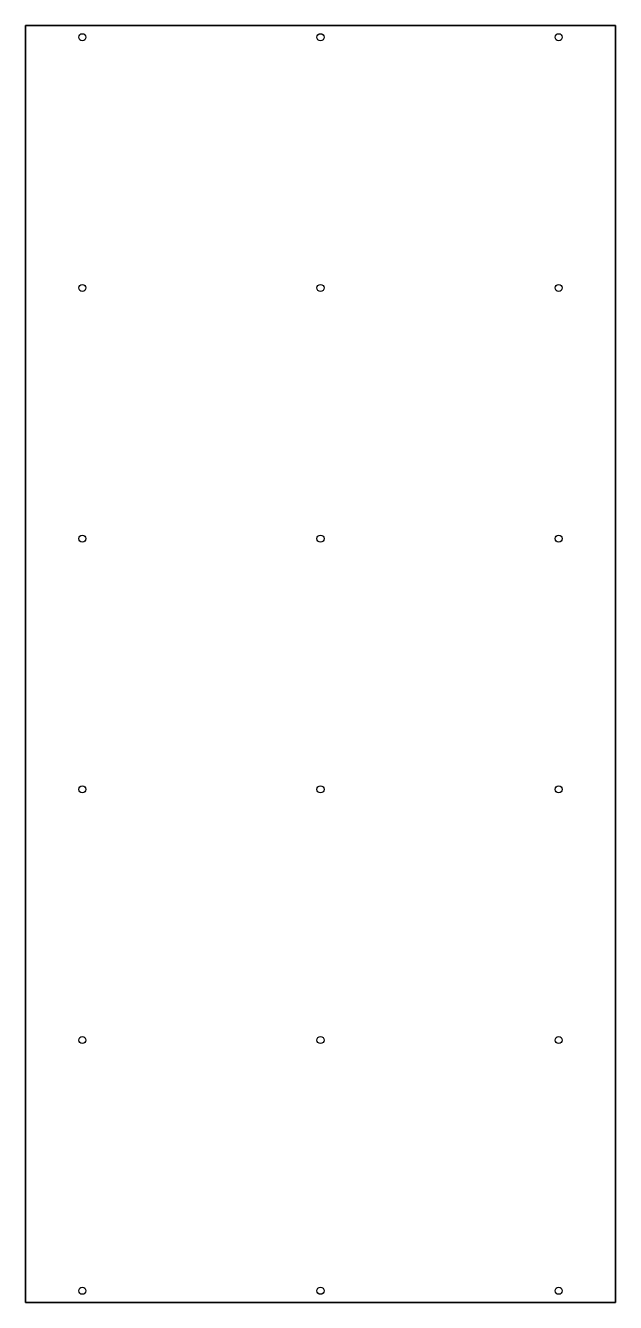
# Model space of a CAD drawing. Extents: x 0 to 416, y 0 to 900.
import ezdxf

# ---------------------------------------------------------------- set-up
doc = ezdxf.new("R2010")
doc.units = 0
for name, color, linetype in [('OUTLINEZ16P5L', 7, 'CONTINUOUS'), ('PART', 7, 'CONTINUOUS'), ('VBOREZ16P7', 7, 'CONTINUOUS')]:
    doc.layers.add(name, color=color, linetype=linetype)

msp = doc.modelspace()

# ---------------------------------------------------------------- linework, layer by layer
at = {"layer": 'OUTLINEZ16P5L'}
msp.add_lwpolyline([(0, 0), (0, 900), (415.5, 900), (415.5, 0)], close=True, dxfattribs=at)
at = {"layer": 'PART'}
msp.add_lwpolyline([(0, 0), (415.5, 0), (415.5, 900), (0, 900)], close=True, dxfattribs=at)
at = {"layer": 'VBOREZ16P7'}
for centre in [(40, 891.75), (207.75, 891.75), (375.5, 891.75), (40, 715.05), (207.75, 715.05), (375.5, 715.05), (40, 538.35), (207.75, 538.35), (375.5, 538.35), (40, 361.65), (207.75, 361.65), (375.5, 361.65), (40, 184.95), (207.75, 184.95), (375.5, 184.95), (40, 8.25), (207.75, 8.25), (375.5, 8.25)]:
    msp.add_circle(centre, 2.5, dxfattribs=at)

doc.saveas('drawing.dxf')
